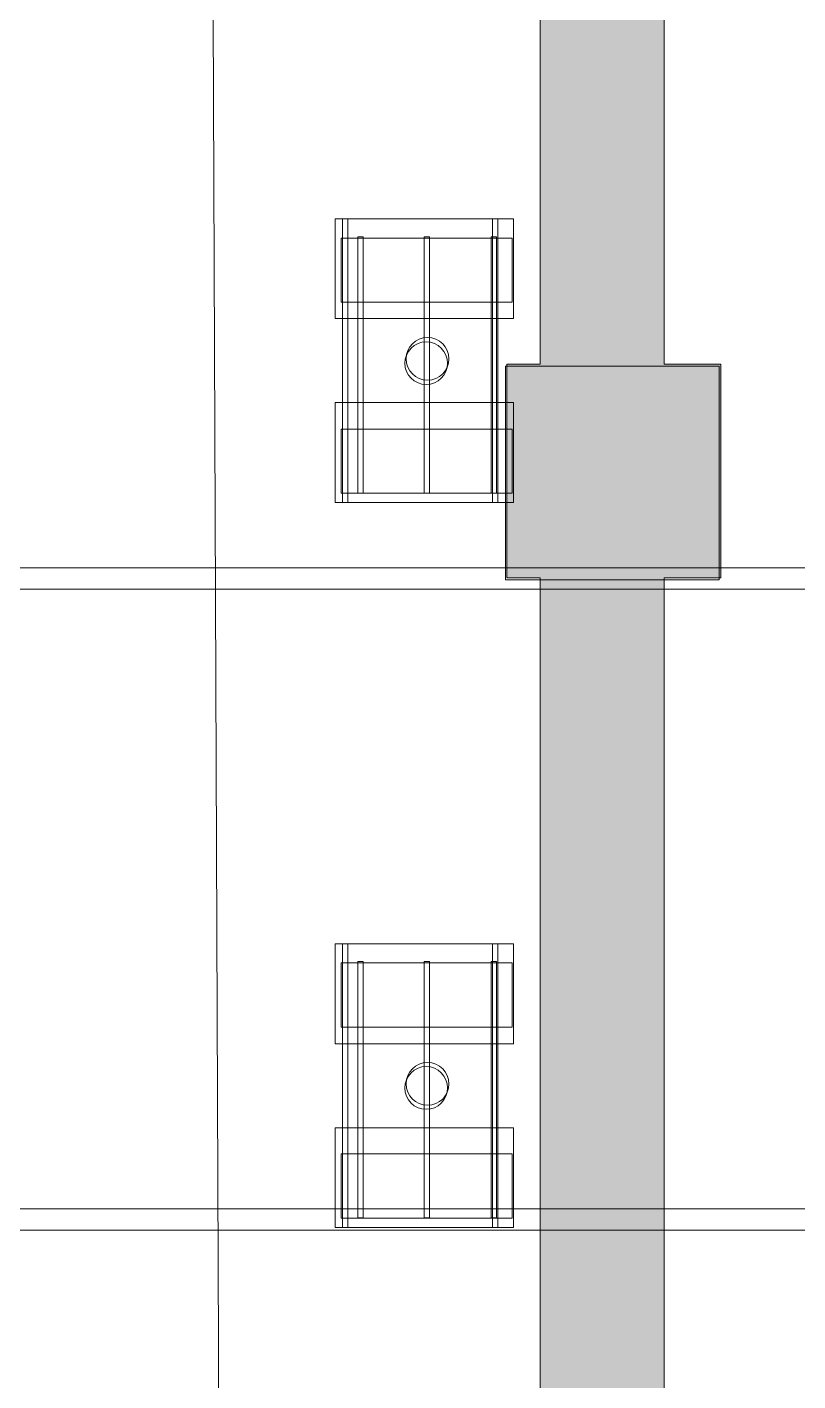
# Model space of a CAD drawing. Header units: inches. Extents: x -10671 to 1761, y -674 to 7170.
# Drawn here: x -653.6 to -437.4, y 511.9 to 892.1 of the extents above; entities that cross this region are included whole.
import ezdxf

# ---------------------------------------------------------------- set-up
doc = ezdxf.new("R2010")
doc.units = ezdxf.units.IN
doc.header["$LTSCALE"] = 19.2
doc.header["$MEASUREMENT"] = 0
for name, color, linetype, lineweight, true_color in [('PDF', 6, 'Continuous', 5, 0xff00ff), ('Venue-Ceiling-HVAC', 7, 'Continuous', 5, 0xbbbbbb), ('Venue-Rigging Steel-High', 7, 'Continuous', 5, 0x800000)]:
    doc.layers.add(name, color=color, linetype=linetype, lineweight=lineweight, true_color=true_color)
doc.layers.add('Venue-Ceiling-Lights', color=7, linetype='Continuous', lineweight=5)
doc.layers.add('Venue-Ceiling-Lights Circuits', color=7, linetype='Continuous', lineweight=5)

# ---------------------------------------------------------------- blocks, each defined once
blk = doc.blocks.new('Group-1299-1')
at = {"layer": 'Venue-Ceiling-HVAC'}
for points in [[(-519.45, 736.86, 361.09), (-519.45, 736.86, 391.09), (-519.45, 796.86, 391.09), (-519.45, 796.86, 361.09)], [(-459.45, 736.86, 361.09), (-519.45, 736.86, 361.09), (-519.45, 796.86, 361.09), (-459.45, 796.86, 361.09)], [(-459.45, 736.86, 391.09), (-519.45, 736.86, 391.09), (-519.45, 796.86, 391.09), (-459.45, 796.86, 391.09)], [(-519.45, 796.86, 361.09), (-519.45, 796.86, 391.09), (-459.45, 796.86, 391.09), (-459.45, 796.86, 361.09)], [(-459.45, 796.86, 361.09), (-459.45, 796.86, 391.09), (-459.45, 736.86, 391.09), (-459.45, 736.86, 361.09)], [(-459.45, 736.86, 361.09), (-459.45, 736.86, 391.09), (-519.45, 736.86, 391.09), (-519.45, 736.86, 361.09)]]:
    blk.add_3dface(points, dxfattribs=at)
blk = doc.blocks.new('Group-1300-1')
at = {"layer": 'Venue-Ceiling-HVAC'}
blk.add_blockref('Group-1299-1', (0, 0), dxfattribs=at)
blk = doc.blocks.new('Group-2462-1')
at = {"layer": 'PDF'}
for points, invisible_edges in [([(-547.67, 797.7, 398), (-546.66, 801.03, 398), (-545, 802.69, 398), (-547.67, 797.7, 398)], 15), ([(-542.84, 791.82, 398), (-547.67, 797.7, 398), (-545, 802.69, 398), (-542.84, 791.82, 398)], 15), ([(-545, 802.69, 388), (-546.66, 801.03, 388), (-547.67, 797.7, 388), (-545, 802.69, 388)], 15), ([(-545, 802.69, 388), (-547.67, 797.7, 388), (-542.84, 791.82, 388), (-545, 802.69, 388)], 15), ([(-546.66, 801.03, 398), (-545.91, 801.94, 398), (-545, 802.69, 398), (-546.66, 801.03, 398)], 12), ([(-545, 802.69, 388), (-545.91, 801.94, 388), (-546.66, 801.03, 388), (-545, 802.69, 388)], 12), ([(-545, 802.69, 398), (-543.96, 803.24, 398), (-542.84, 803.59, 398), (-545, 802.69, 398)], 12), ([(-545, 802.69, 398), (-542.84, 803.59, 398), (-540.5, 803.59, 398), (-545, 802.69, 398)], 15), ([(-545, 802.69, 398), (-540.5, 803.59, 398), (-537.43, 801.94, 398), (-545, 802.69, 398)], 15), ([(-542.84, 803.59, 388), (-543.96, 803.24, 388), (-545, 802.69, 388), (-542.84, 803.59, 388)], 12), ([(-540.5, 803.59, 388), (-542.84, 803.59, 388), (-545, 802.69, 388), (-540.5, 803.59, 388)], 15), ([(-537.43, 801.94, 388), (-540.5, 803.59, 388), (-545, 802.69, 388), (-537.43, 801.94, 388)], 15), ([(-545, 802.69, 398), (-537.43, 801.94, 398), (-535.78, 796.53, 398), (-545, 802.69, 398)], 15), ([(-545, 802.69, 398), (-535.78, 796.53, 398), (-542.84, 791.82, 398), (-545, 802.69, 398)], 15), ([(-545, 802.69, 388), (-542.84, 791.82, 388), (-535.78, 796.53, 388), (-545, 802.69, 388)], 15), ([(-535.78, 796.53, 388), (-537.43, 801.94, 388), (-545, 802.69, 388), (-535.78, 796.53, 388)], 15), ([(-542.84, 803.59, 398), (-541.67, 803.7, 398), (-540.5, 803.59, 398), (-542.84, 803.59, 398)], 12), ([(-540.5, 803.59, 388), (-541.67, 803.7, 388), (-542.84, 803.59, 388), (-540.5, 803.59, 388)], 12), ([(-540.5, 803.59, 398), (-539.37, 803.24, 398), (-537.43, 801.94, 398), (-540.5, 803.59, 398)], 14), ([(-537.43, 801.94, 388), (-539.37, 803.24, 388), (-540.5, 803.59, 388), (-537.43, 801.94, 388)], 13), ([(-539.37, 803.24, 398), (-538.34, 802.69, 398), (-537.43, 801.94, 398), (-539.37, 803.24, 398)], 12), ([(-537.43, 801.94, 388), (-538.34, 802.69, 388), (-539.37, 803.24, 388), (-537.43, 801.94, 388)], 12), ([(-547.67, 797.7, 398), (-547.55, 798.87, 398), (-546.66, 801.03, 398), (-547.67, 797.7, 398)], 14), ([(-546.66, 801.03, 388), (-547.55, 798.87, 388), (-547.67, 797.7, 388), (-546.66, 801.03, 388)], 13), ([(-547.55, 798.87, 398), (-547.21, 800, 398), (-546.66, 801.03, 398), (-547.55, 798.87, 398)], 12), ([(-546.66, 801.03, 388), (-547.21, 800, 388), (-547.55, 798.87, 388), (-546.66, 801.03, 388)], 12), ([(-537.43, 801.94, 398), (-536.68, 801.03, 398), (-535.78, 798.87, 398), (-537.43, 801.94, 398)], 14), ([(-537.43, 801.94, 398), (-535.78, 798.87, 398), (-535.78, 796.53, 398), (-537.43, 801.94, 398)], 15), ([(-535.78, 798.87, 388), (-536.68, 801.03, 388), (-537.43, 801.94, 388), (-535.78, 798.87, 388)], 13), ([(-535.78, 796.53, 388), (-535.78, 798.87, 388), (-537.43, 801.94, 388), (-535.78, 796.53, 388)], 15), ([(-536.68, 801.03, 398), (-536.13, 800, 398), (-535.78, 798.87, 398), (-536.68, 801.03, 398)], 12), ([(-535.78, 798.87, 388), (-536.13, 800, 388), (-536.68, 801.03, 388), (-535.78, 798.87, 388)], 12), ([(-535.78, 798.87, 398), (-535.67, 797.7, 398), (-535.78, 796.53, 398), (-535.78, 798.87, 398)], 12), ([(-535.78, 796.53, 388), (-535.67, 797.7, 388), (-535.78, 798.87, 388), (-535.78, 796.53, 388)], 12), ([(-547.21, 795.4, 398), (-547.55, 796.53, 398), (-547.67, 797.7, 398), (-547.21, 795.4, 398)], 12), ([(-546.66, 794.37, 398), (-547.21, 795.4, 398), (-547.67, 797.7, 398), (-546.66, 794.37, 398)], 14), ([(-542.84, 791.82, 398), (-546.66, 794.37, 398), (-547.67, 797.7, 398), (-542.84, 791.82, 398)], 15), ([(-547.67, 797.7, 388), (-547.55, 796.53, 388), (-547.21, 795.4, 388), (-547.67, 797.7, 388)], 12), ([(-547.67, 797.7, 388), (-547.21, 795.4, 388), (-546.66, 794.37, 388), (-547.67, 797.7, 388)], 13), ([(-547.67, 797.7, 388), (-546.66, 794.37, 388), (-542.84, 791.82, 388), (-547.67, 797.7, 388)], 15), ([(-535.78, 796.53, 398), (-537.43, 793.46, 398), (-542.84, 791.82, 398), (-535.78, 796.53, 398)], 15), ([(-542.84, 791.82, 388), (-537.43, 793.46, 388), (-535.78, 796.53, 388), (-542.84, 791.82, 388)], 15), ([(-535.78, 796.53, 398), (-536.68, 794.37, 398), (-537.43, 793.46, 398), (-535.78, 796.53, 398)], 13), ([(-537.43, 793.46, 388), (-536.68, 794.37, 388), (-535.78, 796.53, 388), (-537.43, 793.46, 388)], 14), ([(-535.78, 796.53, 398), (-536.13, 795.4, 398), (-536.68, 794.37, 398), (-535.78, 796.53, 398)], 12), ([(-536.68, 794.37, 388), (-536.13, 795.4, 388), (-535.78, 796.53, 388), (-536.68, 794.37, 388)], 12), ([(-545, 792.71, 398), (-545.91, 793.46, 398), (-546.66, 794.37, 398), (-545, 792.71, 398)], 12), ([(-542.84, 791.82, 398), (-545, 792.71, 398), (-546.66, 794.37, 398), (-542.84, 791.82, 398)], 15), ([(-546.66, 794.37, 388), (-545.91, 793.46, 388), (-545, 792.71, 388), (-546.66, 794.37, 388)], 12), ([(-546.66, 794.37, 388), (-545, 792.71, 388), (-542.84, 791.82, 388), (-546.66, 794.37, 388)], 15), ([(-542.84, 791.82, 398), (-543.96, 792.16, 398), (-545, 792.71, 398), (-542.84, 791.82, 398)], 12), ([(-545, 792.71, 388), (-543.96, 792.16, 388), (-542.84, 791.82, 388), (-545, 792.71, 388)], 12), ([(-537.43, 793.46, 398), (-540.5, 791.82, 398), (-542.84, 791.82, 398), (-537.43, 793.46, 398)], 15), ([(-542.84, 791.82, 388), (-540.5, 791.82, 388), (-537.43, 793.46, 388), (-542.84, 791.82, 388)], 15), ([(-540.5, 791.82, 398), (-541.67, 791.7, 398), (-542.84, 791.82, 398), (-540.5, 791.82, 398)], 12), ([(-542.84, 791.82, 388), (-541.67, 791.7, 388), (-540.5, 791.82, 388), (-542.84, 791.82, 388)], 12), ([(-537.43, 793.46, 398), (-539.37, 792.16, 398), (-540.5, 791.82, 398), (-537.43, 793.46, 398)], 13), ([(-540.5, 791.82, 388), (-539.37, 792.16, 388), (-537.43, 793.46, 388), (-540.5, 791.82, 388)], 14), ([(-537.43, 793.46, 398), (-538.34, 792.71, 398), (-539.37, 792.16, 398), (-537.43, 793.46, 398)], 12), ([(-539.37, 792.16, 388), (-538.34, 792.71, 388), (-537.43, 793.46, 388), (-539.37, 792.16, 388)], 12)]:
    blk.add_3dface(points, dxfattribs=dict(at, invisible_edges=invisible_edges))
for points in [[(-545.91, 801.94, 388), (-545.91, 801.94, 398), (-545, 802.69, 398), (-545, 802.69, 388)], [(-545, 802.69, 388), (-545, 802.69, 398), (-543.96, 803.24, 398), (-543.96, 803.24, 388)], [(-543.96, 803.24, 388), (-543.96, 803.24, 398), (-542.84, 803.59, 398), (-542.84, 803.59, 388)], [(-542.84, 803.59, 388), (-542.84, 803.59, 398), (-541.67, 803.7, 398), (-541.67, 803.7, 388)], [(-541.67, 803.7, 388), (-541.67, 803.7, 398), (-540.5, 803.59, 398), (-540.5, 803.59, 388)], [(-540.5, 803.59, 388), (-540.5, 803.59, 398), (-539.37, 803.24, 398), (-539.37, 803.24, 388)], [(-539.37, 803.24, 388), (-539.37, 803.24, 398), (-538.34, 802.69, 398), (-538.34, 802.69, 388)], [(-538.34, 802.69, 388), (-538.34, 802.69, 398), (-537.43, 801.94, 398), (-537.43, 801.94, 388)], [(-547.67, 797.7, 388), (-547.67, 797.7, 398), (-547.55, 798.87, 398), (-547.55, 798.87, 388)], [(-547.55, 798.87, 388), (-547.55, 798.87, 398), (-547.21, 800, 398), (-547.21, 800, 388)], [(-547.21, 800, 388), (-547.21, 800, 398), (-546.66, 801.03, 398), (-546.66, 801.03, 388)], [(-546.66, 801.03, 388), (-546.66, 801.03, 398), (-545.91, 801.94, 398), (-545.91, 801.94, 388)], [(-537.43, 801.94, 388), (-537.43, 801.94, 398), (-536.68, 801.03, 398), (-536.68, 801.03, 388)], [(-536.68, 801.03, 388), (-536.68, 801.03, 398), (-536.13, 800, 398), (-536.13, 800, 388)], [(-536.13, 800, 388), (-536.13, 800, 398), (-535.78, 798.87, 398), (-535.78, 798.87, 388)], [(-535.78, 798.87, 388), (-535.78, 798.87, 398), (-535.67, 797.7, 398), (-535.67, 797.7, 388)], [(-547.55, 796.53, 388), (-547.55, 796.53, 398), (-547.67, 797.7, 398), (-547.67, 797.7, 388)], [(-547.21, 795.4, 388), (-547.21, 795.4, 398), (-547.55, 796.53, 398), (-547.55, 796.53, 388)], [(-546.66, 794.37, 388), (-546.66, 794.37, 398), (-547.21, 795.4, 398), (-547.21, 795.4, 388)], [(-536.13, 795.4, 388), (-536.13, 795.4, 398), (-536.68, 794.37, 398), (-536.68, 794.37, 388)], [(-535.78, 796.53, 388), (-535.78, 796.53, 398), (-536.13, 795.4, 398), (-536.13, 795.4, 388)], [(-535.67, 797.7, 388), (-535.67, 797.7, 398), (-535.78, 796.53, 398), (-535.78, 796.53, 388)], [(-545.91, 793.46, 388), (-545.91, 793.46, 398), (-546.66, 794.37, 398), (-546.66, 794.37, 388)], [(-545, 792.71, 388), (-545, 792.71, 398), (-545.91, 793.46, 398), (-545.91, 793.46, 388)], [(-543.96, 792.16, 388), (-543.96, 792.16, 398), (-545, 792.71, 398), (-545, 792.71, 388)], [(-542.84, 791.82, 388), (-542.84, 791.82, 398), (-543.96, 792.16, 398), (-543.96, 792.16, 388)], [(-541.67, 791.7, 388), (-541.67, 791.7, 398), (-542.84, 791.82, 398), (-542.84, 791.82, 388)], [(-540.5, 791.82, 388), (-540.5, 791.82, 398), (-541.67, 791.7, 398), (-541.67, 791.7, 388)], [(-539.37, 792.16, 388), (-539.37, 792.16, 398), (-540.5, 791.82, 398), (-540.5, 791.82, 388)], [(-538.34, 792.71, 388), (-538.34, 792.71, 398), (-539.37, 792.16, 398), (-539.37, 792.16, 388)], [(-537.43, 793.46, 388), (-537.43, 793.46, 398), (-538.34, 792.71, 398), (-538.34, 792.71, 388)], [(-536.68, 794.37, 388), (-536.68, 794.37, 398), (-537.43, 793.46, 398), (-537.43, 793.46, 388)]]:
    blk.add_3dface(points, dxfattribs=at)
blk = doc.blocks.new('Group-2463-1')
at = {"layer": 'PDF'}
for points in [[(-565.54, 832.8, 393.91), (-565.54, 832.8, 397.91), (-517.54, 832.8, 397.91), (-517.54, 832.8, 393.91)], [(-565.54, 814.8, 393.91), (-565.54, 814.8, 397.91), (-565.54, 832.8, 397.91), (-565.54, 832.8, 393.91)], [(-517.54, 832.8, 397.91), (-565.54, 832.8, 397.91), (-565.54, 814.8, 397.91), (-517.54, 814.8, 397.91)], [(-517.54, 814.8, 393.91), (-565.54, 814.8, 393.91), (-565.54, 832.8, 393.91), (-517.54, 832.8, 393.91)], [(-517.54, 832.8, 393.91), (-517.54, 832.8, 397.91), (-517.54, 814.8, 397.91), (-517.54, 814.8, 393.91)], [(-517.54, 814.8, 393.91), (-517.54, 814.8, 397.91), (-565.54, 814.8, 397.91), (-565.54, 814.8, 393.91)]]:
    blk.add_3dface(points, dxfattribs=at)
blk = doc.blocks.new('Group-2464-1')
at = {"layer": 'PDF'}
for points in [[(-523.44, 833.2, 397.97), (-523.44, 833.2, 398.97), (-521.94, 833.2, 398.97), (-521.94, 833.2, 397.97)], [(-523.44, 761.2, 397.97), (-523.44, 761.2, 398.97), (-523.44, 833.2, 398.97), (-523.44, 833.2, 397.97)], [(-521.94, 833.2, 398.97), (-523.44, 833.2, 398.97), (-523.44, 761.2, 398.97), (-521.94, 761.2, 398.97)], [(-521.94, 761.2, 397.97), (-523.44, 761.2, 397.97), (-523.44, 833.2, 397.97), (-521.94, 833.2, 397.97)], [(-521.94, 833.2, 397.97), (-521.94, 833.2, 398.97), (-521.94, 761.2, 398.97), (-521.94, 761.2, 397.97)], [(-521.94, 761.2, 397.97), (-521.94, 761.2, 398.97), (-523.44, 761.2, 398.97), (-523.44, 761.2, 397.97)]]:
    blk.add_3dface(points, dxfattribs=at)
blk = doc.blocks.new('Group-2465-1')
at = {"layer": 'PDF'}
for points in [[(-542.26, 833.2, 397.97), (-542.26, 833.2, 398.97), (-540.76, 833.2, 398.97), (-540.76, 833.2, 397.97)], [(-542.26, 761.2, 397.97), (-542.26, 761.2, 398.97), (-542.26, 833.2, 398.97), (-542.26, 833.2, 397.97)], [(-540.76, 833.2, 398.97), (-542.26, 833.2, 398.97), (-542.26, 761.2, 398.97), (-540.76, 761.2, 398.97)], [(-540.76, 761.2, 397.97), (-542.26, 761.2, 397.97), (-542.26, 833.2, 397.97), (-540.76, 833.2, 397.97)], [(-540.76, 833.2, 397.97), (-540.76, 833.2, 398.97), (-540.76, 761.2, 398.97), (-540.76, 761.2, 397.97)], [(-540.76, 761.2, 397.97), (-540.76, 761.2, 398.97), (-542.26, 761.2, 398.97), (-542.26, 761.2, 397.97)]]:
    blk.add_3dface(points, dxfattribs=at)
blk = doc.blocks.new('Group-2466-1')
at = {"layer": 'PDF'}
for points in [[(-560.86, 833.2, 397.97), (-560.86, 833.2, 398.97), (-559.36, 833.2, 398.97), (-559.36, 833.2, 397.97)], [(-560.86, 761.2, 397.97), (-560.86, 761.2, 398.97), (-560.86, 833.2, 398.97), (-560.86, 833.2, 397.97)], [(-559.36, 833.2, 398.97), (-560.86, 833.2, 398.97), (-560.86, 761.2, 398.97), (-559.36, 761.2, 398.97)], [(-559.36, 761.2, 397.97), (-560.86, 761.2, 397.97), (-560.86, 833.2, 397.97), (-559.36, 833.2, 397.97)], [(-559.36, 833.2, 397.97), (-559.36, 833.2, 398.97), (-559.36, 761.2, 398.97), (-559.36, 761.2, 397.97)], [(-559.36, 761.2, 397.97), (-559.36, 761.2, 398.97), (-560.86, 761.2, 398.97), (-560.86, 761.2, 397.97)]]:
    blk.add_3dface(points, dxfattribs=at)
blk = doc.blocks.new('Group-2467-1')
at = {"layer": 'PDF'}
for points in [[(-565.54, 779.17, 393.91), (-565.54, 779.17, 397.91), (-517.54, 779.17, 397.91), (-517.54, 779.17, 393.91)], [(-565.54, 761.17, 393.91), (-565.54, 761.17, 397.91), (-565.54, 779.17, 397.91), (-565.54, 779.17, 393.91)], [(-517.54, 779.17, 397.91), (-565.54, 779.17, 397.91), (-565.54, 761.17, 397.91), (-517.54, 761.17, 397.91)], [(-517.54, 761.17, 393.91), (-565.54, 761.17, 393.91), (-565.54, 779.17, 393.91), (-517.54, 779.17, 393.91)], [(-517.54, 779.17, 393.91), (-517.54, 779.17, 397.91), (-517.54, 761.17, 397.91), (-517.54, 761.17, 393.91)], [(-517.54, 761.17, 393.91), (-517.54, 761.17, 397.91), (-565.54, 761.17, 397.91), (-565.54, 761.17, 393.91)]]:
    blk.add_3dface(points, dxfattribs=at)
blk = doc.blocks.new('Group-2468-1')
at = {"layer": 'PDF'}
for name in ['Group-2463-1', 'Group-2466-1', 'Group-2465-1', 'Group-2464-1', 'Group-2462-1', 'Group-2467-1']:
    blk.add_blockref(name, (0, 0), dxfattribs=at)
blk = doc.blocks.new('Group-2469-1')
at = {"layer": 'PDF'}
for points, invisible_edges in [([(-540.5, 600.09, 388), (-545, 599.19, 388), (-547.21, 596.5, 388), (-540.5, 600.09, 388)], 15), ([(-546.66, 590.87, 388), (-540.5, 600.09, 388), (-547.21, 596.5, 388), (-546.66, 590.87, 388)], 15), ([(-547.21, 596.5, 398), (-546.66, 597.54, 398), (-545, 599.19, 398), (-547.21, 596.5, 398)], 14), ([(-546.66, 590.87, 398), (-547.21, 596.5, 398), (-545, 599.19, 398), (-546.66, 590.87, 398)], 15), ([(-545, 599.19, 388), (-546.66, 597.54, 388), (-547.21, 596.5, 388), (-545, 599.19, 388)], 13), ([(-546.66, 590.87, 388), (-537.43, 589.96, 388), (-540.5, 600.09, 388), (-546.66, 590.87, 388)], 15), ([(-546.66, 597.54, 398), (-545.91, 598.45, 398), (-545, 599.19, 398), (-546.66, 597.54, 398)], 12), ([(-545, 599.19, 398), (-535.78, 593.03, 398), (-546.66, 590.87, 398), (-545, 599.19, 398)], 15), ([(-545, 599.19, 388), (-545.91, 598.45, 388), (-546.66, 597.54, 388), (-545, 599.19, 388)], 12), ([(-545, 599.19, 398), (-543.96, 599.75, 398), (-542.84, 600.09, 398), (-545, 599.19, 398)], 12), ([(-545, 599.19, 398), (-542.84, 600.09, 398), (-540.5, 600.09, 398), (-545, 599.19, 398)], 15), ([(-545, 599.19, 398), (-540.5, 600.09, 398), (-537.43, 598.45, 398), (-545, 599.19, 398)], 15), ([(-542.84, 600.09, 388), (-543.96, 599.75, 388), (-545, 599.19, 388), (-542.84, 600.09, 388)], 12), ([(-540.5, 600.09, 388), (-542.84, 600.09, 388), (-545, 599.19, 388), (-540.5, 600.09, 388)], 15), ([(-545, 599.19, 398), (-537.43, 598.45, 398), (-535.78, 593.03, 398), (-545, 599.19, 398)], 15), ([(-542.84, 600.09, 398), (-541.67, 600.2, 398), (-540.5, 600.09, 398), (-542.84, 600.09, 398)], 12), ([(-540.5, 600.09, 388), (-541.67, 600.2, 388), (-542.84, 600.09, 388), (-540.5, 600.09, 388)], 12), ([(-540.5, 600.09, 398), (-539.37, 599.75, 398), (-537.43, 598.45, 398), (-540.5, 600.09, 398)], 14), ([(-537.43, 598.45, 388), (-539.37, 599.75, 388), (-540.5, 600.09, 388), (-537.43, 598.45, 388)], 13), ([(-535.78, 595.38, 388), (-537.43, 598.45, 388), (-540.5, 600.09, 388), (-535.78, 595.38, 388)], 15), ([(-537.43, 589.96, 388), (-535.78, 595.38, 388), (-540.5, 600.09, 388), (-537.43, 589.96, 388)], 15), ([(-539.37, 599.75, 398), (-538.34, 599.19, 398), (-537.43, 598.45, 398), (-539.37, 599.75, 398)], 12), ([(-537.43, 598.45, 388), (-538.34, 599.19, 388), (-539.37, 599.75, 388), (-537.43, 598.45, 388)], 12), ([(-537.43, 598.45, 398), (-536.68, 597.54, 398), (-535.78, 595.38, 398), (-537.43, 598.45, 398)], 14), ([(-537.43, 598.45, 398), (-535.78, 595.38, 398), (-535.78, 593.03, 398), (-537.43, 598.45, 398)], 15), ([(-535.78, 595.38, 388), (-536.68, 597.54, 388), (-537.43, 598.45, 388), (-535.78, 595.38, 388)], 13), ([(-536.68, 597.54, 398), (-536.13, 596.5, 398), (-535.78, 595.38, 398), (-536.68, 597.54, 398)], 12), ([(-535.78, 595.38, 388), (-536.13, 596.5, 388), (-536.68, 597.54, 388), (-535.78, 595.38, 388)], 12), ([(-547.67, 594.2, 398), (-547.55, 595.38, 398), (-547.21, 596.5, 398), (-547.67, 594.2, 398)], 12), ([(-546.66, 590.87, 398), (-547.67, 594.2, 398), (-547.21, 596.5, 398), (-546.66, 590.87, 398)], 15), ([(-547.21, 596.5, 388), (-547.55, 595.38, 388), (-547.67, 594.2, 388), (-547.21, 596.5, 388)], 12), ([(-547.21, 596.5, 388), (-547.67, 594.2, 388), (-546.66, 590.87, 388), (-547.21, 596.5, 388)], 15), ([(-547.21, 591.91, 398), (-547.55, 593.03, 398), (-547.67, 594.2, 398), (-547.21, 591.91, 398)], 12), ([(-546.66, 590.87, 398), (-547.21, 591.91, 398), (-547.67, 594.2, 398), (-546.66, 590.87, 398)], 14), ([(-547.67, 594.2, 388), (-547.55, 593.03, 388), (-547.21, 591.91, 388), (-547.67, 594.2, 388)], 12), ([(-547.67, 594.2, 388), (-547.21, 591.91, 388), (-546.66, 590.87, 388), (-547.67, 594.2, 388)], 13), ([(-535.78, 593.03, 398), (-542.84, 588.32, 398), (-546.66, 590.87, 398), (-535.78, 593.03, 398)], 15), ([(-535.78, 593.03, 398), (-537.43, 589.96, 398), (-542.84, 588.32, 398), (-535.78, 593.03, 398)], 15), ([(-537.43, 589.96, 388), (-535.78, 593.03, 388), (-535.78, 595.38, 388), (-537.43, 589.96, 388)], 15), ([(-535.78, 593.03, 398), (-536.68, 590.87, 398), (-537.43, 589.96, 398), (-535.78, 593.03, 398)], 13), ([(-537.43, 589.96, 388), (-536.68, 590.87, 388), (-535.78, 593.03, 388), (-537.43, 589.96, 388)], 14), ([(-535.78, 593.03, 398), (-536.13, 591.91, 398), (-536.68, 590.87, 398), (-535.78, 593.03, 398)], 12), ([(-536.68, 590.87, 388), (-536.13, 591.91, 388), (-535.78, 593.03, 388), (-536.68, 590.87, 388)], 12), ([(-535.78, 595.38, 398), (-535.67, 594.2, 398), (-535.78, 593.03, 398), (-535.78, 595.38, 398)], 12), ([(-535.78, 593.03, 388), (-535.67, 594.2, 388), (-535.78, 595.38, 388), (-535.78, 593.03, 388)], 12), ([(-545, 589.22, 398), (-545.91, 589.96, 398), (-546.66, 590.87, 398), (-545, 589.22, 398)], 12), ([(-542.84, 588.32, 398), (-545, 589.22, 398), (-546.66, 590.87, 398), (-542.84, 588.32, 398)], 15), ([(-546.66, 590.87, 388), (-545.91, 589.96, 388), (-545, 589.22, 388), (-546.66, 590.87, 388)], 12), ([(-546.66, 590.87, 388), (-545, 589.22, 388), (-542.84, 588.32, 388), (-546.66, 590.87, 388)], 15), ([(-546.66, 590.87, 388), (-542.84, 588.32, 388), (-537.43, 589.96, 388), (-546.66, 590.87, 388)], 15), ([(-537.43, 589.96, 398), (-540.5, 588.32, 398), (-542.84, 588.32, 398), (-537.43, 589.96, 398)], 15), ([(-542.84, 588.32, 388), (-540.5, 588.32, 388), (-537.43, 589.96, 388), (-542.84, 588.32, 388)], 15), ([(-537.43, 589.96, 398), (-539.37, 588.66, 398), (-540.5, 588.32, 398), (-537.43, 589.96, 398)], 13), ([(-540.5, 588.32, 388), (-539.37, 588.66, 388), (-537.43, 589.96, 388), (-540.5, 588.32, 388)], 14), ([(-537.43, 589.96, 398), (-538.34, 589.22, 398), (-539.37, 588.66, 398), (-537.43, 589.96, 398)], 12), ([(-539.37, 588.66, 388), (-538.34, 589.22, 388), (-537.43, 589.96, 388), (-539.37, 588.66, 388)], 12), ([(-542.84, 588.32, 398), (-543.96, 588.66, 398), (-545, 589.22, 398), (-542.84, 588.32, 398)], 12), ([(-545, 589.22, 388), (-543.96, 588.66, 388), (-542.84, 588.32, 388), (-545, 589.22, 388)], 12), ([(-540.5, 588.32, 398), (-541.67, 588.2, 398), (-542.84, 588.32, 398), (-540.5, 588.32, 398)], 12), ([(-542.84, 588.32, 388), (-541.67, 588.2, 388), (-540.5, 588.32, 388), (-542.84, 588.32, 388)], 12)]:
    blk.add_3dface(points, dxfattribs=dict(at, invisible_edges=invisible_edges))
for points in [[(-547.21, 596.5, 388), (-547.21, 596.5, 398), (-546.66, 597.54, 398), (-546.66, 597.54, 388)], [(-546.66, 597.54, 388), (-546.66, 597.54, 398), (-545.91, 598.45, 398), (-545.91, 598.45, 388)], [(-545.91, 598.45, 388), (-545.91, 598.45, 398), (-545, 599.19, 398), (-545, 599.19, 388)], [(-545, 599.19, 388), (-545, 599.19, 398), (-543.96, 599.75, 398), (-543.96, 599.75, 388)], [(-543.96, 599.75, 388), (-543.96, 599.75, 398), (-542.84, 600.09, 398), (-542.84, 600.09, 388)], [(-542.84, 600.09, 388), (-542.84, 600.09, 398), (-541.67, 600.2, 398), (-541.67, 600.2, 388)], [(-541.67, 600.2, 388), (-541.67, 600.2, 398), (-540.5, 600.09, 398), (-540.5, 600.09, 388)], [(-540.5, 600.09, 388), (-540.5, 600.09, 398), (-539.37, 599.75, 398), (-539.37, 599.75, 388)], [(-539.37, 599.75, 388), (-539.37, 599.75, 398), (-538.34, 599.19, 398), (-538.34, 599.19, 388)], [(-538.34, 599.19, 388), (-538.34, 599.19, 398), (-537.43, 598.45, 398), (-537.43, 598.45, 388)], [(-537.43, 598.45, 388), (-537.43, 598.45, 398), (-536.68, 597.54, 398), (-536.68, 597.54, 388)], [(-536.68, 597.54, 388), (-536.68, 597.54, 398), (-536.13, 596.5, 398), (-536.13, 596.5, 388)], [(-547.67, 594.2, 388), (-547.67, 594.2, 398), (-547.55, 595.38, 398), (-547.55, 595.38, 388)], [(-547.55, 593.03, 388), (-547.55, 593.03, 398), (-547.67, 594.2, 398), (-547.67, 594.2, 388)], [(-547.55, 595.38, 388), (-547.55, 595.38, 398), (-547.21, 596.5, 398), (-547.21, 596.5, 388)], [(-547.21, 591.91, 388), (-547.21, 591.91, 398), (-547.55, 593.03, 398), (-547.55, 593.03, 388)], [(-536.13, 596.5, 388), (-536.13, 596.5, 398), (-535.78, 595.38, 398), (-535.78, 595.38, 388)], [(-535.78, 593.03, 388), (-535.78, 593.03, 398), (-536.13, 591.91, 398), (-536.13, 591.91, 388)], [(-535.78, 595.38, 388), (-535.78, 595.38, 398), (-535.67, 594.2, 398), (-535.67, 594.2, 388)], [(-535.67, 594.2, 388), (-535.67, 594.2, 398), (-535.78, 593.03, 398), (-535.78, 593.03, 388)], [(-546.66, 590.87, 388), (-546.66, 590.87, 398), (-547.21, 591.91, 398), (-547.21, 591.91, 388)], [(-545.91, 589.96, 388), (-545.91, 589.96, 398), (-546.66, 590.87, 398), (-546.66, 590.87, 388)], [(-545, 589.22, 388), (-545, 589.22, 398), (-545.91, 589.96, 398), (-545.91, 589.96, 388)], [(-537.43, 589.96, 388), (-537.43, 589.96, 398), (-538.34, 589.22, 398), (-538.34, 589.22, 388)], [(-536.68, 590.87, 388), (-536.68, 590.87, 398), (-537.43, 589.96, 398), (-537.43, 589.96, 388)], [(-536.13, 591.91, 388), (-536.13, 591.91, 398), (-536.68, 590.87, 398), (-536.68, 590.87, 388)], [(-543.96, 588.66, 388), (-543.96, 588.66, 398), (-545, 589.22, 398), (-545, 589.22, 388)], [(-542.84, 588.32, 388), (-542.84, 588.32, 398), (-543.96, 588.66, 398), (-543.96, 588.66, 388)], [(-541.67, 588.2, 388), (-541.67, 588.2, 398), (-542.84, 588.32, 398), (-542.84, 588.32, 388)], [(-540.5, 588.32, 388), (-540.5, 588.32, 398), (-541.67, 588.2, 398), (-541.67, 588.2, 388)], [(-539.37, 588.66, 388), (-539.37, 588.66, 398), (-540.5, 588.32, 398), (-540.5, 588.32, 388)], [(-538.34, 589.22, 388), (-538.34, 589.22, 398), (-539.37, 588.66, 398), (-539.37, 588.66, 388)]]:
    blk.add_3dface(points, dxfattribs=at)
blk = doc.blocks.new('Group-2470-1')
at = {"layer": 'PDF'}
for points in [[(-565.54, 629.31, 393.91), (-565.54, 629.31, 397.91), (-517.54, 629.31, 397.91), (-517.54, 629.31, 393.91)], [(-565.54, 611.31, 393.91), (-565.54, 611.31, 397.91), (-565.54, 629.31, 397.91), (-565.54, 629.31, 393.91)], [(-517.54, 629.31, 397.91), (-565.54, 629.31, 397.91), (-565.54, 611.31, 397.91), (-517.54, 611.31, 397.91)], [(-517.54, 611.31, 393.91), (-565.54, 611.31, 393.91), (-565.54, 629.31, 393.91), (-517.54, 629.31, 393.91)], [(-517.54, 629.31, 393.91), (-517.54, 629.31, 397.91), (-517.54, 611.31, 397.91), (-517.54, 611.31, 393.91)], [(-517.54, 611.31, 393.91), (-517.54, 611.31, 397.91), (-565.54, 611.31, 397.91), (-565.54, 611.31, 393.91)]]:
    blk.add_3dface(points, dxfattribs=at)
blk = doc.blocks.new('Group-2471-1')
at = {"layer": 'PDF'}
for points in [[(-523.44, 629.7, 397.97), (-523.44, 629.7, 398.97), (-521.94, 629.7, 398.97), (-521.94, 629.7, 397.97)], [(-523.44, 557.7, 397.97), (-523.44, 557.7, 398.97), (-523.44, 629.7, 398.97), (-523.44, 629.7, 397.97)], [(-521.94, 629.7, 398.97), (-523.44, 629.7, 398.97), (-523.44, 557.7, 398.97), (-521.94, 557.7, 398.97)], [(-521.94, 557.7, 397.97), (-523.44, 557.7, 397.97), (-523.44, 629.7, 397.97), (-521.94, 629.7, 397.97)], [(-521.94, 629.7, 397.97), (-521.94, 629.7, 398.97), (-521.94, 557.7, 398.97), (-521.94, 557.7, 397.97)], [(-521.94, 557.7, 397.97), (-521.94, 557.7, 398.97), (-523.44, 557.7, 398.97), (-523.44, 557.7, 397.97)]]:
    blk.add_3dface(points, dxfattribs=at)
blk = doc.blocks.new('Group-2472-1')
at = {"layer": 'PDF'}
for points in [[(-542.26, 629.7, 397.97), (-542.26, 629.7, 398.97), (-540.76, 629.7, 398.97), (-540.76, 629.7, 397.97)], [(-542.26, 557.7, 397.97), (-542.26, 557.7, 398.97), (-542.26, 629.7, 398.97), (-542.26, 629.7, 397.97)], [(-540.76, 629.7, 398.97), (-542.26, 629.7, 398.97), (-542.26, 557.7, 398.97), (-540.76, 557.7, 398.97)], [(-540.76, 557.7, 397.97), (-542.26, 557.7, 397.97), (-542.26, 629.7, 397.97), (-540.76, 629.7, 397.97)], [(-540.76, 629.7, 397.97), (-540.76, 629.7, 398.97), (-540.76, 557.7, 398.97), (-540.76, 557.7, 397.97)], [(-540.76, 557.7, 397.97), (-540.76, 557.7, 398.97), (-542.26, 557.7, 398.97), (-542.26, 557.7, 397.97)]]:
    blk.add_3dface(points, dxfattribs=at)
blk = doc.blocks.new('Group-2473-1')
at = {"layer": 'PDF'}
for points in [[(-560.86, 629.7, 397.97), (-560.86, 629.7, 398.97), (-559.36, 629.7, 398.97), (-559.36, 629.7, 397.97)], [(-560.86, 557.7, 397.97), (-560.86, 557.7, 398.97), (-560.86, 629.7, 398.97), (-560.86, 629.7, 397.97)], [(-559.36, 629.7, 398.97), (-560.86, 629.7, 398.97), (-560.86, 557.7, 398.97), (-559.36, 557.7, 398.97)], [(-559.36, 557.7, 397.97), (-560.86, 557.7, 397.97), (-560.86, 629.7, 397.97), (-559.36, 629.7, 397.97)], [(-559.36, 629.7, 397.97), (-559.36, 629.7, 398.97), (-559.36, 557.7, 398.97), (-559.36, 557.7, 397.97)], [(-559.36, 557.7, 397.97), (-559.36, 557.7, 398.97), (-560.86, 557.7, 398.97), (-560.86, 557.7, 397.97)]]:
    blk.add_3dface(points, dxfattribs=at)
blk = doc.blocks.new('Group-2474-1')
at = {"layer": 'PDF'}
for points in [[(-565.54, 575.68, 393.91), (-565.54, 575.68, 397.91), (-517.54, 575.68, 397.91), (-517.54, 575.68, 393.91)], [(-565.54, 557.68, 393.91), (-565.54, 557.68, 397.91), (-565.54, 575.68, 397.91), (-565.54, 575.68, 393.91)], [(-517.54, 575.68, 397.91), (-565.54, 575.68, 397.91), (-565.54, 557.68, 397.91), (-517.54, 557.68, 397.91)], [(-517.54, 557.68, 393.91), (-565.54, 557.68, 393.91), (-565.54, 575.68, 393.91), (-517.54, 575.68, 393.91)], [(-517.54, 575.68, 393.91), (-517.54, 575.68, 397.91), (-517.54, 557.68, 397.91), (-517.54, 557.68, 393.91)], [(-517.54, 557.68, 393.91), (-517.54, 557.68, 397.91), (-565.54, 557.68, 397.91), (-565.54, 557.68, 393.91)]]:
    blk.add_3dface(points, dxfattribs=at)
blk = doc.blocks.new('Group-2475-1')
at = {"layer": 'PDF'}
for name in ['Group-2470-1', 'Group-2473-1', 'Group-2472-1', 'Group-2471-1', 'Group-2469-1', 'Group-2474-1']:
    blk.add_blockref(name, (0, 0), dxfattribs=at)
blk = doc.blocks.new('Group-2798-1')
at = {"layer": 'Venue-Ceiling-Lights', "color": 7, "linetype": 'Continuous', "lineweight": 5, "flags": 128}
for points in [[(-567.19, 634.63), (-517.19, 634.63), (-517.19, 606.63), (-567.19, 606.63)], [(-565.13, 634.63), (-563.63, 634.63), (-563.63, 555.04), (-565.13, 555.04)], [(-523.04, 634.63), (-521.54, 634.63), (-521.54, 555.04), (-523.04, 555.04)], [(-567.19, 583.04), (-517.19, 583.04), (-517.19, 555.04), (-567.19, 555.04)]]:
    blk.add_lwpolyline(points, close=True, dxfattribs=at)
at = {"layer": 'Venue-Ceiling-Lights', "color": 7, "linetype": 'Continuous', "lineweight": 5}
blk.add_circle((-541.27, 595.33), 6, dxfattribs=at)
blk = doc.blocks.new('Group-2807-1')
at = {"layer": 'Venue-Ceiling-Lights', "color": 7, "linetype": 'Continuous', "lineweight": 5, "flags": 128}
for points in [[(-567.19, 838.22), (-517.19, 838.22), (-517.19, 810.22), (-567.19, 810.22)], [(-565.13, 838.22), (-563.63, 838.22), (-563.63, 758.63), (-565.13, 758.63)], [(-523.04, 838.22), (-521.54, 838.22), (-521.54, 758.63), (-523.04, 758.63)], [(-567.19, 786.63), (-517.19, 786.63), (-517.19, 758.63), (-567.19, 758.63)]]:
    blk.add_lwpolyline(points, close=True, dxfattribs=at)
at = {"layer": 'Venue-Ceiling-Lights', "color": 7, "linetype": 'Continuous', "lineweight": 5}
blk.add_circle((-541.27, 798.93), 6, dxfattribs=at)

msp = doc.modelspace()

# ---------------------------------------------------------------- hatches: boundary and pattern name
at = {"layer": 'Venue-Ceiling-HVAC', "linetype": 'Continuous', "lineweight": 0, "true_color": 0xbbbbbb}
msp.add_hatch(color=9, dxfattribs=at).paths.add_polyline_path([(-474.92, 2485.36), (-509.69, 2485.36), (-509.69, 2352.82), (-519, 2352.82), (-519, 2292.82), (-509.69, 2292.82), (-509.69, 1802.61), (-519, 1802.62), (-519, 1742.62), (-509.69, 1742.62), (-509.69, 1328.23), (-519, 1328.23), (-519, 1268.21), (-509.69, 1268.21), (-509.69, 797.41), (-519, 797.41), (-519, 737.41), (-509.68, 737.41), (-509.68, 236.18), (-519.86, 236.18), (-519.86, 176.18), (-459.86, 176.18), (-459.86, 236.18), (-474.87, 236.18), (-474.87, 737.41), (-459, 737.41), (-459, 797.41), (-474.93, 797.41), (-474.93, 1268.29), (-458.99, 1268.29), (-459, 1328.21), (-474.93, 1328.21), (-474.93, 1742.67), (-458.93, 1742.67), (-458.93, 1802.67), (-474.93, 1802.67), (-474.93, 2292.82), (-459, 2292.82), (-459, 2352.82), (-474.93, 2352.82), (-474.93, 2424.79)])

# ---------------------------------------------------------------- linework, layer by layer
at = {"layer": 'Venue-Ceiling-HVAC', "flags": 128}
msp.add_lwpolyline([(-509.69, 1742.62), (-509.69, 1328.23), (-519, 1328.23), (-519, 1268.21), (-509.69, 1268.21), (-509.69, 797.41), (-519, 797.41), (-519, 737.41), (-509.68, 737.41), (-509.68, 236.18), (-519.86, 236.18), (-519.86, 176.18), (-459.86, 176.18), (-459.86, 236.18), (-474.87, 236.18), (-474.87, 737.41), (-459, 737.41), (-459, 797.41), (-474.93, 797.41), (-474.93, 1268.29), (-458.99, 1268.29), (-459, 1328.21), (-474.93, 1328.21), (-474.93, 1742.67)], dxfattribs=at)
at = {"layer": 'Venue-Ceiling-Lights Circuits', "color": 7, "linetype": 'Continuous', "lineweight": 5, "flags": 128}
msp.add_lwpolyline([(-42.86, 462.97), (-201.86, 147.97), (-598.43, 147.97), (-601.43, 895.25), (-38.76, 1079.99)], close=True, dxfattribs=at)
at = {"layer": 'Venue-Rigging Steel-High'}
for p, q in [((-14.99, 740.26), (-2522.99, 740.26)), ((-14.99, 734.26), (-2522.99, 734.26)), ((-2534.99, 560.26), (-33.36, 560.26)), ((-2534.99, 554.26), (-33.36, 554.26))]:
    msp.add_line(p, q, dxfattribs=at)

# ---------------------------------------------------------------- block references
at = {"layer": 'PDF'}
for name in ['Group-2468-1', 'Group-2475-1']:
    msp.add_blockref(name, (0, 0), dxfattribs=at)
at = {"layer": 'Venue-Ceiling-HVAC'}
msp.add_blockref('Group-1300-1', (0, 0), dxfattribs=at)
at = {"layer": 'Venue-Ceiling-Lights', "color": 7}
for name in ['Group-2807-1', 'Group-2798-1']:
    msp.add_blockref(name, (0, 0), dxfattribs=at)

doc.saveas('drawing.dxf')
